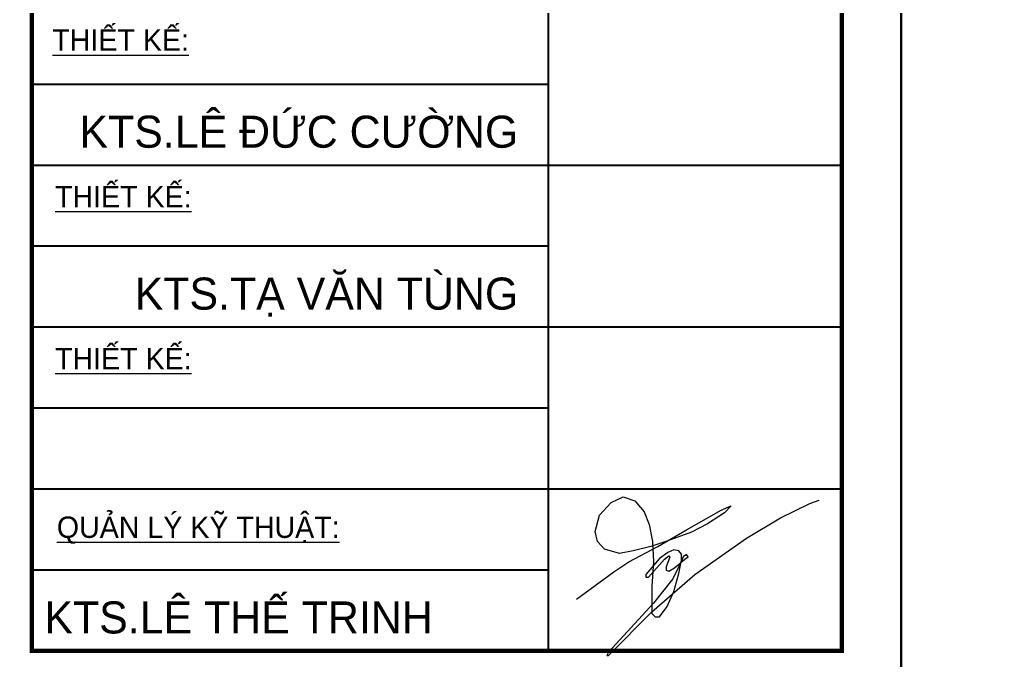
# Model space of a CAD drawing. Header units: inches. Extents: x 274208 to 641690, y -81912 to 129129.
# Drawn here: x 445400 to 448454, y 67575 to 69553 of the extents above; entities that cross this region are included whole.
import ezdxf
from ezdxf.enums import TextEntityAlignment as Align

# ---------------------------------------------------------------- set-up
doc = ezdxf.new("R2010")
doc.units = ezdxf.units.IN
doc.header["$MEASUREMENT"] = 0
for name, color, linetype, lineweight in [('05.Text', 253, 'Continuous', 18), ('11.Khung bo', 32, 'Continuous', 50), ('12.Khung', 36, 'Continuous', 25)]:
    doc.layers.add(name, color=color, linetype=linetype, lineweight=lineweight)
doc.layers.add('Tpl_Bound', color=1, linetype='Continuous', plot=False)
doc.styles.add('VnAvantH', font='')
doc.styles.get('VnAvantH').set_extended_font_data('.VnAvantH')

# ---------------------------------------------------------------- blocks, each defined once
blk = doc.blocks.new('100')
at = {"layer": '05.Text', "color": 1}
blk.add_lwpolyline([(1899574.6, -937551.4), (1899804.3, -937384.3), (1899898.3, -937321.6), (1900075.9, -937227.6), (1900253.4, -937123.2), (1900467.5, -937003.1), (1900530.1, -936977), (1900488.4, -937018.8), (1900383.9, -937086.6), (1900284.7, -937138.9), (1900132.2, -937194.5), (1900034.1, -937227.6), (1899924.4, -937253.7), (1899840.9, -937269.4), (1899746.9, -937243.3), (1899705.1, -937196.3), (1899689.5, -937133.6), (1899715.6, -937034.4), (1899788.7, -936956.1), (1899861.8, -936919.6), (1899934.9, -936945.7), (1899992.3, -937013.5), (1900023.6, -937091.9), (1900044.5, -937196.3), (1900049.8, -937321.6), (1900039.3, -937473), (1900039.3, -937577.5), (1900039.3, -937640.1), (1900060.2, -937661), (1900086.3, -937661), (1900133.3, -937598.4), (1900175.1, -937504.4), (1900206.4, -937394.7), (1900222.1, -937311.2), (1900222.1, -937274.6), (1900206.4, -937253.7), (1900175.1, -937248.5), (1900138.5, -937264.2), (1900086.3, -937300.7), (1900002.8, -937399.9), (1900002.8, -937415.6), (1900018.4, -937415.6), (1900117.6, -937305.9), (1900143.7, -937285.1), (1900150.4, -937293.3), (1900128.1, -937352.9), (1900128.1, -937373.8), (1900143.7, -937379.1), (1900180.3, -937358.2), (1900243, -937305.9), (1900263.8, -937290.3), (1900253.2, -937276.1), (1900234, -937290.5), (1900219.4, -937325.6), (1900169.8, -937426), (1900049.8, -937577.5), (1899773, -937880.3), (1899762.6, -937901.2), (1899773, -937901.2), (1900039.3, -937629.7), (1900305.6, -937399.9), (1900624.1, -937175.4), (1900833, -937050.1), (1901015.7, -936961.3), (1901073.2, -936940.4), (1901073.2, -936940.4)], dxfattribs=at)
at = {"layer": '11.Khung bo', "const_width": 26.7}
blk.add_lwpolyline([(1896212.6, -937871), (1901212.6, -937871), (1901212.6, -930871.1), (1896212.6, -930871.1)], close=True, dxfattribs=at)
at = {"layer": '12.Khung'}
for p, q in [((1899398.9, -930871.1), (1899398.9, -937871)), ((1896212.6, -934371.1), (1899398.9, -934371.1)), ((1896212.6, -934871.1), (1901212.6, -934871.1)), ((1896212.6, -935371.1), (1899398.9, -935371.1)), ((1896212.6, -935871.1), (1901212.6, -935871.1)), ((1896212.6, -936371.1), (1899398.9, -936371.1)), ((1896212.6, -936871), (1901212.6, -936871)), ((1896212.6, -937371), (1899398.9, -937371))]:
    blk.add_line(p, q, dxfattribs=at)
at = {"layer": '12.Khung', "color": 1}
blk.add_lwpolyline([(1901579.2, -945939.8), (1901579.2, -916240.1), (1859579.6, -916240.1), (1859579.6, -945939.8)], close=True, dxfattribs=at)
at = {"layer": '05.Text', "style": 'VnAvantH'}
for s, p in [('%%UthiÕt kÕ:', (1896338.7, -934165.5)), ('%%UthiÕt kÕ:', (1896355.3, -935132.7)), ('%%UthiÕt kÕ:', (1896355.3, -936132.7)), ('%%Uqu¶n lý kü thuËt:', (1896366.5, -937174))]:
    blk.add_text(s, height=131.999, dxfattribs=at).set_placement(p)
for s, p in [('KTS.lª ®øc c\xadêng', (1899215.3, -934764.4)), ('KTS.t¹ v¨n tïng', (1899215.3, -935764.4)), ('KTS.lª thÕ trinh', (1898687.2, -937764.3))]:
    blk.add_text(s, height=197.998, dxfattribs=at).set_placement(p, align=Align.RIGHT)

msp = doc.modelspace()

# ---------------------------------------------------------------- linework, layer by layer
at = {"layer": 'Tpl_Bound', "color": 1}
for points in [[(427121.3, 63570.3), (427121.3, 78420.2), (448121.1, 78420.2), (448121.1, 63570.3)], [(448121.1, 63570.3), (448121.1, 78420.2), (469120.9, 78420.2), (469120.9, 63570.3)]]:
    msp.add_lwpolyline(points, close=True, dxfattribs=at)

# ---------------------------------------------------------------- block references
at = {"layer": '05.Text', "xscale": 0.5, "yscale": 0.5, "zscale": 0.5}
for p in [(-502668.5, 536540.2), (-481668.7, 536540.2)]:
    msp.add_blockref('100', p, dxfattribs=at)

doc.saveas('drawing.dxf')
